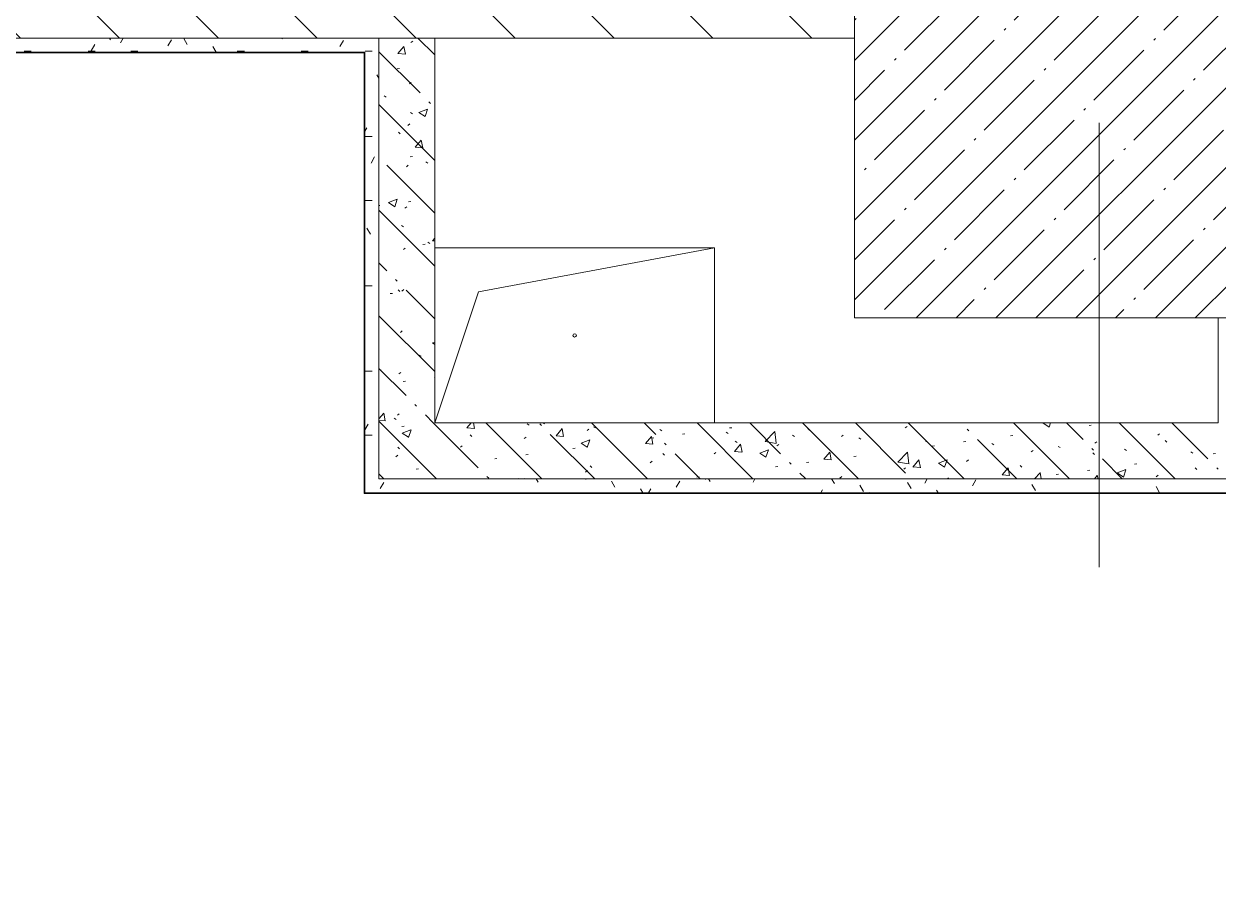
# Model space of a CAD drawing. Header units: millimetres. Extents: x -4185 to 186529, y -8553 to 29097.
# Drawn here: x 10972 to 12680, y 6501 to 7720 of the extents above; entities that cross this region are included whole.
import ezdxf

# ---------------------------------------------------------------- set-up
doc = ezdxf.new("R2010")
doc.units = ezdxf.units.MM
doc.linetypes.add('Осевая', pattern=[3175, 635, -476.25, 1587.5, -476.25])
for name, color, linetype, lineweight in [('A-GENM', 7, 'Continuous', 9), ('A-WALL', 7, 'Continuous', 9), ('I-WALL', 7, 'Continuous', 9), ('S-COLS', 7, 'Continuous', 9), ('Оси-2', 7, 'Осевая', 9)]:
    doc.layers.add(name, color=color, linetype=linetype, lineweight=lineweight)
doc.layers.add('A-WALL-1', color=7, linetype='Continuous', lineweight=9, true_color=0x3c3c3c)
doc.layers.add('A-WALL-FNSH-1', color=7, linetype='Continuous', lineweight=9, true_color=0x3c3c3c)
pattern_1 = [(135, (0, 0), (-75.43415, -75.43415), [106.68, -17.78, 3.556, -17.78]), (135, (0, 75.39), (-75.43415, -75.43415), []), (50, (0, 0), (127.5292, -11.1576), [13.335, -146.685]), (355, (0, 0), (-24.6697, 133.74), [10.668, -117.348]), (100.451, (10.63, -0.93), (102.8597, 122.5818), [11.333, -124.663]), (46.184, (0, 35.56), (189.7552, -29.4304), [20.002, -220.027]), (96.636, (15.81, 33.1), (166.1822, 173.1996), [17, -186.995]), (351.184, (0, 35.56), (166.184, 173.1976), [16.002, -176.022]), (21, (17.78, 26.67), (106.1303, -71.586), [13.335, -146.685]), (326, (17.78, 26.67), (43.2619, 128.9318), [10.668, -117.348]), (71.451, (26.62, 20.7), (149.392, 57.3451), [11.333, -124.663]), (37.5, (0, 0), (2.16223, 59.18836), [3.353, -112.573, 3.353, -115.773, -117.792]), (37.5, (0, 0), (2.16223, 59.18836), [-235.052, 3.353, -114.44]), (7.5, (0, 0), (46.77386, 70.12615), [3.353, -64.567, 3.353, -109.906, -44.894]), (7.5, (0, 0), (46.77386, 70.12615), [-181.178, 3.353, -41.542]), (327.5, (-39.65, 0), (94.91367, -4.0101), [3.353, -41.097, 3.353, -135.331, -184.023]), (327.5, (-39.65, 0), (94.91367, -4.0101), [-183.134, 3.353, -180.67]), (317.5, (-57.43, 0), (103.69057, 17.7988), [3.353, -54.432, 3.353, -88.748, -130.683]), (317.5, (-57.43, 0), (103.69057, 17.7988), [-149.885, 3.353, -127.33])]
pattern_2 = [(0, (0, 0), (121.92, 30.48), [10.058, -81.382, 10.058, -81.382, -487.68]), (0, (0, 0), (121.92, 30.48), [-182.88, 10.058, -172.822, 10.058, -81.382, -213.36]), (0, (0, 0), (121.92, 30.48), [-457.2, 10.058, -50.902, 10.058, -142.342]), (120, (45.72, 15.24), (-87.356454, 90.34582), [10.058, -81.382, 10.058, -81.382, -487.68]), (120, (45.72, 15.24), (-87.356454, 90.34582), [-182.88, 10.058, -172.822, 10.058, -81.382, -213.36]), (120, (45.72, 15.24), (-87.356454, 90.34582), [-457.2, 10.058, -50.902, 10.058, -142.342]), (240, (60.96, 76.2), (-34.563546, -120.82582), [10.058, -81.382, 10.058, -81.382, -487.68]), (240, (60.96, 76.2), (-34.563546, -120.82582), [-182.88, 10.058, -172.822, 10.058, -81.382, -213.36]), (240, (60.96, 76.2), (-34.563546, -120.82582), [-457.2, 10.058, -50.902, 10.058, -142.342])]

# ---------------------------------------------------------------- blocks, each defined once
blk = doc.blocks.new('GM_Отверстие прямоугольное _в плите_ - Отверстие-V64-План размещения напольных электротехнических лючков и розеток 1 этажа в осях 1-12')
at = {"layer": 'A-GENM'}
for p, q in [((-200, 125), (200, 125)), ((200, 125), (-200, 125)), ((-137.5, 62.5), (200, 125)), ((200, 125), (200, -125)), ((200, -125), (200, 125)), ((-200, -125), (-137.5, 62.5))]:
    blk.add_line(p, q, dxfattribs=at)
for start, end in [(360, 180), (180, 360)]:
    blk.add_arc((0, 0), 2.5, start, end, dxfattribs=at)
blk = doc.blocks.new('BSC_Колонна _Прямоугольная - 600х600-20441433-План размещения напольных электротехнических лючков и розеток 1 этажа в осях 1-12')
at = {"layer": 'S-COLS'}
h = blk.add_hatch(dxfattribs=at)
h.set_pattern_fill('FP_71', color=256, style=0, pattern_type=2)
h.set_pattern_definition([(45, (-12460, -7600), (-57.02463, 57.02463), []), (45, (-12402.975, -7600), (-57.02463, 57.02463), [100.806, -20.161, 3.353, -16.808])])
h.paths.add_polyline_path([(-96.3, -300), (300, -300), (300, 300), (-300, 300), (-300, -300)])
for p, q in [((300, 300), (-300, 300)), ((-300, 300), (-300, -300)), ((300, -300), (300, 300)), ((-300, -300), (300, -300))]:
    blk.add_line(p, q, dxfattribs=at)

msp = doc.modelspace()

# ---------------------------------------------------------------- hatches: boundary and pattern name
at = {"layer": 'I-WALL'}
h = msp.add_hatch(dxfattribs=at)
h.set_pattern_fill('FP_18', color=256, style=0, pattern_type=2)
h.set_pattern_definition([(135, (0, 0), (-70.7107, -70.7107), [])])
h.paths.add_polyline_path([(8260, 7700), (12160, 7700), (12160, 7900), (8260, 7900)])
h = msp.add_hatch(dxfattribs=at)
h.set_pattern_fill('FP_84', color=256, style=0, pattern_type=2)
h.set_pattern_definition(pattern_2)
h.paths.add_polyline_path([(11459, 7680), (11480, 7680), (11480, 7700), (8740, 7700), (8740, 7680), (11402, 7680)])
h = msp.add_hatch(dxfattribs=at)
h.set_pattern_fill('FP_41', color=256, style=0, pattern_type=2)
h.set_pattern_definition(pattern_1)
h.paths.add_polyline_path([(11480, 7150), (11560, 7150), (11560, 7700), (11480, 7700), (11480, 7400)])
h = msp.add_hatch(dxfattribs=at)
h.set_pattern_fill('FP_84', color=256, style=0, pattern_type=2)
h.set_pattern_definition(pattern_2)
h.paths.add_polyline_path([(11460, 7050), (11480, 7050), (11480, 7680), (11460, 7680), (11460, 7070)])
h = msp.add_hatch(dxfattribs=at)
h.set_pattern_fill('FP_41', color=256, style=0, pattern_type=2)
h.set_pattern_definition(pattern_1)
h.paths.add_polyline_path([(12680, 7070), (12680, 7150), (11480, 7150), (11480, 7070), (12363.7, 7070)])
h = msp.add_hatch(dxfattribs=at)
h.set_pattern_fill('FP_84', color=256, style=0, pattern_type=2)
h.set_pattern_definition(pattern_2)
h.paths.add_polyline_path([(12363.7, 7050), (12780, 7050), (12780, 7070), (11480, 7070), (11480, 7050), (12160, 7050)])

# ---------------------------------------------------------------- linework, layer by layer
at = {"layer": 'A-WALL'}
for q in [(8760, 7680), (11460, 7050)]:
    msp.add_line((11460, 7680), q, dxfattribs=at)
at = {"layer": 'A-WALL-1'}
for p, q in [((12160, 7700), (8260, 7700)), ((11480, 7700), (11480, 7070)), ((11560, 7150), (11560, 7700)), ((12680, 7300), (12680, 7150)), ((12680, 7150), (11560, 7150)), ((11480, 7070), (12760, 7070)), ((11460, 7050), (12780, 7050))]:
    msp.add_line(p, q, dxfattribs=at)
at = {"layer": 'A-WALL-FNSH-1'}
for p, q in [((8761, 7679), (11459, 7679)), ((11459, 7679), (11459, 7049)), ((11459, 7049), (12781, 7049))]:
    msp.add_line(p, q, dxfattribs=at)
at = {"layer": 'Оси-2'}
msp.add_line((12510, 593.7), (12510, 24898.1), dxfattribs=at)

# ---------------------------------------------------------------- block references
at = {"layer": 'A-GENM'}
msp.add_blockref('GM_Отверстие прямоугольное _в плите_ - Отверстие-V64-План размещения напольных электротехнических лючков и розеток 1 этажа в осях 1-12', (11760, 7275), dxfattribs=at)
at = {"layer": 'S-COLS'}
msp.add_blockref('BSC_Колонна _Прямоугольная - 600х600-20441433-План размещения напольных электротехнических лючков и розеток 1 этажа в осях 1-12', (12460, 7600), dxfattribs=at)

doc.saveas('drawing.dxf')
